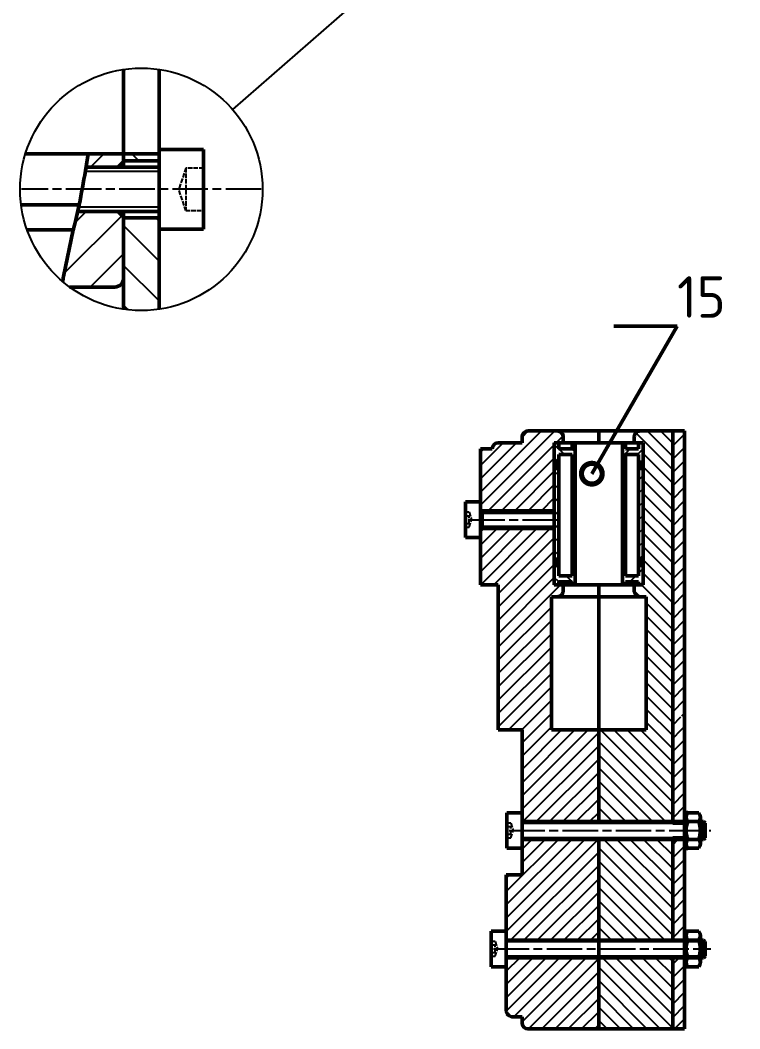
# Model space of a CAD drawing. Header units: millimetres. Extents: x -1615 to 4166, y 5 to 3174.
# Drawn here: x 3112.3 to 3233.9, y 1772.6 to 1943 of the extents above; entities that cross this region are included whole.
import ezdxf
from ezdxf import colors
from ezdxf.entities.mleader import LeaderData, LeaderLine
from ezdxf.math import Vec2, Vec3

# ---------------------------------------------------------------- set-up
doc = ezdxf.new("R2010")
doc.units = ezdxf.units.MM
doc.header["$LTSCALE"] = 0.25
doc.linetypes.add('ACAD_ISO02W100', pattern=[15, 12, -3])
doc.linetypes.add('ACAD_ISO08W100', pattern=[36, 24, -3, 6, -3])
doc.layers.get('0').update_dxf_attribs({"lineweight": 50})
for name, color, linetype, lineweight in [('duong tam', 2, 'ACAD_ISO08W100', 25), ('Hatch', 5, 'Continuous', 25), ('Net dam', 7, 'Continuous', 50), ('net manh', 3, 'Continuous', 25), ('netdut', 6, 'ACAD_ISO02W100', 25)]:
    doc.layers.add(name, color=color, linetype=linetype, lineweight=lineweight)
doc.styles.add('tieng viet', font='')
doc.styles.get('tieng viet').set_extended_font_data('TCVN 7284')
pattern_1 = [(45, (-6492.4133, -3920.0467), (-3.367596, 3.367596), [])]
pattern_2 = [(135, (-6492.4133, -3920.0467), (-3.367596, -3.367596), [])]

# ---------------------------------------------------------------- blocks, each defined once
blk = doc.blocks.new('_DotSmall')
at = {"color": 0, "linetype": 'ByBlock', "const_width": 0.5}
blk.add_lwpolyline([(-0.0625, 0, 1), (0.0625, 0, 1)], format="xyb", close=True, dxfattribs=at)

msp = doc.modelspace()

# ---------------------------------------------------------------- hatches: boundary and pattern name
at = {"layer": 'Hatch'}
h = msp.add_hatch(dxfattribs=at)
h.set_pattern_fill('ANSI31', color=256, scale=1.5)
h.set_pattern_definition(pattern_1)
edge = h.paths.add_edge_path()
edge.add_line((3129.797, 1920.388), (3123.808, 1920.388))
edge.add_spline(control_points=[(3123.808, 1920.388), (3123.688, 1919.638), (3123.568, 1918.888), (3123.444, 1918.138)], knot_values=[0.7393798, 0.7393798, 0.7393798, 0.7393798, 1, 1, 1, 1], degree=3, periodic=0)
edge.add_line((3123.444, 1918.138), (3128.897, 1918.138))
edge.add_line((3128.897, 1918.138), (3129.797, 1919.038))
edge.add_line((3129.797, 1919.038), (3129.797, 1920.388))
h = msp.add_hatch(dxfattribs=at)
h.set_pattern_fill('ANSI31', color=256, scale=1.5, angle=90)
h.set_pattern_definition(pattern_2)
h.paths.add_polyline_path([(3135.797, 1920.388), (3129.797, 1920.388), (3129.797, 1919.188), (3135.797, 1919.188)])
h = msp.add_hatch(dxfattribs=at)
h.set_pattern_fill('ANSI31', color=256, scale=1.5)
h.set_pattern_definition(pattern_1)
edge = h.paths.add_edge_path()
edge.add_line((3129.797, 1909.588), (3129.797, 1909.738))
edge.add_line((3129.797, 1909.738), (3128.897, 1910.638))
edge.add_line((3128.897, 1910.638), (3122.042, 1910.638))
edge.add_spline(control_points=[(3122.302, 1911.773), (3122.145, 1911.085), (3121.829, 1909.708), (3121.488, 1908.309), (3121.334, 1907.667), (3121.301, 1907.531)], knot_values=[0, 0, 0, 0, 0.4403551, 0.880828, 1, 1, 1, 1], degree=3, periodic=0)
edge.add_line((3121.301, 1907.531), (3119.633, 1899.646))
edge.add_spline(control_points=[(3119.633, 1899.646), (3119.568, 1899.22), (3119.44, 1898.37), (3119.389, 1897.93), (3119.384, 1897.897), (3119.383, 1897.888)], knot_values=[0, 0, 0, 0, 0.4259612, 0.8519558, 1, 1, 1, 1], degree=3, periodic=0)
edge.add_line((3119.384, 1897.888), (3128.297, 1897.888))
edge.add_arc((3128.297, 1899.388), 1.5, 270, 360)
edge.add_line((3129.797, 1899.388), (3129.797, 1909.588))
h = msp.add_hatch(dxfattribs=at)
h.set_pattern_fill('ANSI31', color=256, scale=1.5, angle=90)
h.set_pattern_definition(pattern_2)
edge = h.paths.add_edge_path()
edge.add_arc((3132.797, 1914.388), 20.477, 261.57557, 278.42443)
edge.add_line((3135.797, 1894.132), (3135.797, 1909.588))
edge.add_line((3135.797, 1909.588), (3129.797, 1909.588))
edge.add_line((3129.797, 1909.588), (3129.797, 1894.132))
h = msp.add_hatch(dxfattribs=at)
h.set_pattern_fill('ANSI31', color=256, scale=0.5)
edge = h.paths.add_edge_path()
edge.add_spline(control_points=[(3204.063, 1872.574), (3204.059, 1872.636), (3204.049, 1872.811), (3203.943, 1873.085), (3203.726, 1873.348), (3203.432, 1873.524), (3203.197, 1873.572), (3203.074, 1873.574), (3203.063, 1873.574)], knot_values=[0, 0, 0, 0, 0.1201728, 0.3348378, 0.5495027, 0.7641719, 0.9788468, 1, 1, 1, 1], degree=3, periodic=0)
edge.add_line((3203.063, 1873.574), (3198.111, 1873.574))
edge.add_arc((3198.111, 1872.574), 1, 90, 180)
edge.add_line((3197.111, 1872.574), (3197.111, 1871.574))
edge.add_line((3197.111, 1871.574), (3193.088, 1871.574))
edge.add_arc((3193.088, 1870.574), 1, 90, 180)
edge.add_line((3192.088, 1870.574), (3190.088, 1870.574))
edge.add_line((3190.088, 1870.574), (3190.088, 1860.098))
edge.add_line((3190.088, 1860.098), (3190.363, 1860.074))
edge.add_line((3190.363, 1860.074), (3202.563, 1860.074))
edge.add_line((3202.563, 1860.074), (3202.563, 1871.574))
edge.add_line((3202.563, 1871.574), (3204.063, 1871.574))
edge.add_line((3204.063, 1871.574), (3204.063, 1872.574))
h = msp.add_hatch(dxfattribs=at)
h.set_pattern_fill('ANSI31', color=256, scale=0.5, angle=90)
edge = h.paths.add_edge_path()
edge.add_spline(control_points=[(3217.062, 1873.574), (3216.957, 1873.564), (3216.78, 1873.548), (3216.517, 1873.426), (3216.286, 1873.235), (3216.112, 1872.941), (3216.064, 1872.706), (3216.062, 1872.584), (3216.062, 1872.574)], knot_values=[0, 0, 0, 0, 0.202016, 0.3363735, 0.5510229, 0.7656725, 0.9803176, 1, 1, 1, 1], degree=3, periodic=0)
edge.add_line((3216.062, 1872.574), (3216.062, 1871.574))
edge.add_line((3216.062, 1871.574), (3217.562, 1871.574))
edge.add_line((3217.562, 1871.574), (3217.562, 1847.574))
edge.add_line((3217.562, 1847.574), (3216.062, 1847.574))
edge.add_line((3216.062, 1847.574), (3216.062, 1846.574))
edge.add_spline(control_points=[(3216.062, 1846.574), (3216.071, 1846.471), (3216.087, 1846.297), (3216.206, 1846.035), (3216.395, 1845.803), (3216.687, 1845.626), (3216.924, 1845.576), (3217.049, 1845.574), (3217.062, 1845.574)], knot_values=[0, 0, 0, 0, 0.196613, 0.3309339, 0.5455692, 0.7602042, 0.9748433, 1, 1, 1, 1], degree=3, periodic=0)
edge.add_line((3217.062, 1845.574), (3218.062, 1845.574))
edge.add_line((3218.062, 1845.574), (3218.062, 1823.074))
edge.add_line((3218.062, 1823.074), (3210.063, 1823.074))
edge.add_line((3210.063, 1823.074), (3210.063, 1807.574))
edge.add_line((3210.063, 1807.574), (3222.563, 1807.574))
edge.add_line((3222.563, 1807.574), (3222.563, 1823.074))
edge.add_line((3222.563, 1823.074), (3222.563, 1873.574))
edge.add_line((3222.563, 1873.574), (3217.062, 1873.574))
h = msp.add_hatch(dxfattribs=at)
h.set_pattern_fill('ANSI31', color=256, scale=0.5)
edge = h.paths.add_edge_path()
edge.add_spline(control_points=[(3222.563, 1826.477), (3222.688, 1826.348), (3222.813, 1826.219), (3222.938, 1826.09)], knot_values=[0, 0, 0, 0, 1, 1, 1, 1], degree=3, periodic=0)
edge.add_line((3222.938, 1826.09), (3223.081, 1826.09))
edge.add_spline(control_points=[(3223.081, 1826.09), (3223.113, 1826.029), (3223.145, 1825.969), (3223.177, 1825.908)], knot_values=[0.0002446, 0.0002446, 0.0002446, 0.0002446, 0.0004504, 0.0004504, 0.0004504, 0.0004504], degree=3, periodic=0)
edge.add_spline(control_points=[(3223.177, 1825.908), (3223.196, 1825.872), (3223.215, 1825.836), (3223.234, 1825.8)], knot_values=[0.0001223, 0.0001223, 0.0001223, 0.0001223, 0.0002446, 0.0002446, 0.0002446, 0.0002446], degree=3, periodic=0)
edge.add_spline(control_points=[(3223.234, 1825.8), (3223.253, 1825.764), (3223.271, 1825.727), (3223.29, 1825.691)], knot_values=[0, 0, 0, 0, 0.0001223, 0.0001223, 0.0001223, 0.0001223], degree=3, periodic=0)
edge.add_line((3223.29, 1825.691), (3223.29, 1825.691))
edge.add_spline(control_points=[(3223.29, 1825.691), (3223.271, 1825.727), (3223.253, 1825.764), (3223.234, 1825.8)], knot_values=[0, 0, 0, 0, 0.0001223, 0.0001223, 0.0001223, 0.0001223], degree=3, periodic=0)
edge.add_spline(control_points=[(3223.234, 1825.8), (3223.215, 1825.836), (3223.196, 1825.872), (3223.177, 1825.908)], knot_values=[0.0001223, 0.0001223, 0.0001223, 0.0001223, 0.0002446, 0.0002446, 0.0002446, 0.0002446], degree=3, periodic=0)
edge.add_spline(control_points=[(3223.177, 1825.908), (3223.145, 1825.969), (3223.113, 1826.029), (3223.081, 1826.09)], knot_values=[0.0002446, 0.0002446, 0.0002446, 0.0002446, 0.0004504, 0.0004504, 0.0004504, 0.0004504], degree=3, periodic=0)
edge.add_spline(control_points=[(3223.081, 1826.09), (3223.075, 1826.065), (3223.069, 1826.034), (3223.058, 1825.96), (3223.052, 1825.918), (3223.036, 1825.773), (3223.024, 1825.648), (3222.998, 1825.359), (3222.985, 1825.194), (3222.96, 1824.851), (3222.948, 1824.673), (3222.938, 1824.503)], knot_values=[0, 0, 0, 0, 0.125, 0.125, 0.25, 0.25, 0.5, 0.5, 0.75, 0.75, 1, 1, 1, 1], degree=3, periodic=0)
edge.add_line((3222.938, 1824.503), (3222.938, 1826.09))
edge.add_spline(control_points=[(3222.938, 1826.09), (3222.813, 1826.219), (3222.688, 1826.348), (3222.563, 1826.477)], knot_values=[0, 0, 0, 0, 1, 1, 1, 1], degree=3, periodic=0)
edge.add_line((3222.563, 1826.477), (3222.563, 1807.574))
edge.add_line((3222.563, 1807.574), (3222.838, 1807.574))
edge.add_line((3222.838, 1807.574), (3224.563, 1807.574))
edge.add_line((3224.563, 1807.574), (3224.563, 1823.074))
edge.add_line((3224.563, 1823.074), (3224.723, 1823.074))
edge.add_spline(control_points=[(3224.723, 1823.074), (3224.7, 1823.118), (3224.677, 1823.162), (3224.654, 1823.206)], knot_values=[0.0001223, 0.0001223, 0.0001223, 0.0001223, 0.0002718, 0.0002718, 0.0002718, 0.0002718], degree=3, periodic=0)
edge.add_spline(control_points=[(3224.654, 1823.206), (3224.635, 1823.242), (3224.616, 1823.279), (3224.598, 1823.315)], knot_values=[0, 0, 0, 0, 0.0001223, 0.0001223, 0.0001223, 0.0001223], degree=3, periodic=0)
edge.add_line((3224.598, 1823.315), (3224.423, 1823.315))
edge.add_spline(control_points=[(3224.423, 1823.315), (3224.434, 1823.36), (3224.443, 1823.42), (3224.464, 1823.575), (3224.476, 1823.67), (3224.5, 1823.885), (3224.512, 1824.005), (3224.536, 1824.253), (3224.547, 1824.38), (3224.566, 1824.626), (3224.577, 1824.753), (3224.6, 1825.001), (3224.612, 1825.121), (3224.636, 1825.336), (3224.648, 1825.431), (3224.67, 1825.586), (3224.679, 1825.646), (3224.69, 1825.691)], knot_values=[0, 0, 0, 0, 0.125, 0.125, 0.25, 0.25, 0.375, 0.375, 0.5, 0.5, 0.625, 0.625, 0.75, 0.75, 0.875, 0.875, 1, 1, 1, 1], degree=3, periodic=0)
edge.add_spline(control_points=[(3224.69, 1825.691), (3224.671, 1825.727), (3224.653, 1825.764), (3224.634, 1825.8)], knot_values=[0, 0, 0, 0, 0.0001223, 0.0001223, 0.0001223, 0.0001223], degree=3, periodic=0)
edge.add_spline(control_points=[(3224.634, 1825.8), (3224.615, 1825.836), (3224.596, 1825.872), (3224.577, 1825.908)], knot_values=[0.0001223, 0.0001223, 0.0001223, 0.0001223, 0.0002446, 0.0002446, 0.0002446, 0.0002446], degree=3, periodic=0)
edge.add_spline(control_points=[(3224.481, 1826.09), (3224.513, 1826.029), (3224.545, 1825.969), (3224.577, 1825.908)], knot_values=[0.0002446, 0.0002446, 0.0002446, 0.0002446, 0.0004504, 0.0004504, 0.0004504, 0.0004504], degree=3, periodic=0)
edge.add_spline(control_points=[(3224.577, 1825.908), (3224.596, 1825.872), (3224.615, 1825.836), (3224.634, 1825.8)], knot_values=[0.0001223, 0.0001223, 0.0001223, 0.0001223, 0.0002446, 0.0002446, 0.0002446, 0.0002446], degree=3, periodic=0)
edge.add_spline(control_points=[(3224.634, 1825.8), (3224.653, 1825.764), (3224.671, 1825.727), (3224.69, 1825.691)], knot_values=[0, 0, 0, 0, 0.0001223, 0.0001223, 0.0001223, 0.0001223], degree=3, periodic=0)
edge.add_line((3224.69, 1825.691), (3224.865, 1825.691))
edge.add_spline(control_points=[(3224.865, 1825.691), (3224.9, 1825.753), (3224.936, 1825.815), (3224.971, 1825.878)], knot_values=[0.0002446, 0.0002446, 0.0002446, 0.0002446, 0.0004596, 0.0004596, 0.0004596, 0.0004596], degree=3, periodic=0)
edge.add_spline(control_points=[(3224.971, 1825.878), (3224.992, 1825.913), (3225.012, 1825.948), (3225.032, 1825.984)], knot_values=[0.0001223, 0.0001223, 0.0001223, 0.0001223, 0.0002446, 0.0002446, 0.0002446, 0.0002446], degree=3, periodic=0)
edge.add_spline(control_points=[(3225.032, 1825.984), (3225.053, 1826.019), (3225.073, 1826.054), (3225.093, 1826.09)], knot_values=[0, 0, 0, 0, 0.0001223, 0.0001223, 0.0001223, 0.0001223], degree=3, periodic=0)
edge.add_line((3225.093, 1826.09), (3224.563, 1826.09))
edge.add_line((3224.563, 1826.09), (3224.563, 1873.574))
edge.add_line((3224.563, 1873.574), (3222.563, 1873.574))
edge.add_line((3222.563, 1873.574), (3222.563, 1826.477))
edge = h.paths.add_edge_path(flags=16)
edge.add_spline(control_points=[(3224.165, 1825.691), (3224.154, 1825.646), (3224.145, 1825.586), (3224.123, 1825.431), (3224.111, 1825.336), (3224.087, 1825.121), (3224.075, 1825.001), (3224.052, 1824.753), (3224.041, 1824.626), (3224.022, 1824.38), (3224.011, 1824.253), (3223.987, 1824.005), (3223.975, 1823.885), (3223.951, 1823.67), (3223.939, 1823.575), (3223.918, 1823.42), (3223.909, 1823.36), (3223.898, 1823.315)], knot_values=[0, 0, 0, 0, 0.125, 0.125, 0.25, 0.25, 0.375, 0.375, 0.5, 0.5, 0.625, 0.625, 0.75, 0.75, 0.875, 0.875, 1, 1, 1, 1], degree=3, periodic=0)
edge.add_spline(control_points=[(3223.898, 1823.315), (3223.907, 1823.297), (3223.916, 1823.279), (3223.926, 1823.261)], knot_values=[0, 0, 0, 0, 0.0000611, 0.0000611, 0.0000611, 0.0000611], degree=3, periodic=0)
edge.add_spline(control_points=[(3223.926, 1823.261), (3223.935, 1823.242), (3223.944, 1823.224), (3223.954, 1823.206)], knot_values=[0.0000611, 0.0000611, 0.0000611, 0.0000611, 0.0001223, 0.0001223, 0.0001223, 0.0001223], degree=3, periodic=0)
edge.add_spline(control_points=[(3223.954, 1823.206), (3223.965, 1823.184), (3223.977, 1823.162), (3223.988, 1823.14)], knot_values=[0.0001223, 0.0001223, 0.0001223, 0.0001223, 0.000197, 0.000197, 0.000197, 0.000197], degree=3, periodic=0)
edge.add_spline(control_points=[(3224.023, 1823.074), (3224.011, 1823.096), (3224, 1823.118), (3223.988, 1823.14)], knot_values=[0.000197, 0.000197, 0.000197, 0.000197, 0.0002718, 0.0002718, 0.0002718, 0.0002718], degree=3, periodic=0)
edge.add_spline(control_points=[(3223.988, 1823.14), (3223.977, 1823.162), (3223.965, 1823.184), (3223.954, 1823.206)], knot_values=[0.0001223, 0.0001223, 0.0001223, 0.0001223, 0.000197, 0.000197, 0.000197, 0.000197], degree=3, periodic=0)
edge.add_spline(control_points=[(3223.926, 1823.261), (3223.916, 1823.279), (3223.907, 1823.297), (3223.898, 1823.315)], knot_values=[0, 0, 0, 0, 0.0000611, 0.0000611, 0.0000611, 0.0000611], degree=3, periodic=0)
edge.add_line((3223.898, 1823.315), (3223.723, 1823.315))
edge.add_spline(control_points=[(3223.723, 1823.315), (3223.734, 1823.36), (3223.743, 1823.42), (3223.764, 1823.575), (3223.776, 1823.67), (3223.8, 1823.885), (3223.812, 1824.005), (3223.836, 1824.253), (3223.847, 1824.38), (3223.866, 1824.626), (3223.877, 1824.753), (3223.9, 1825.001), (3223.912, 1825.121), (3223.936, 1825.336), (3223.948, 1825.431), (3223.97, 1825.586), (3223.979, 1825.646), (3223.99, 1825.691)], knot_values=[0, 0, 0, 0, 0.125, 0.125, 0.25, 0.25, 0.375, 0.375, 0.5, 0.5, 0.625, 0.625, 0.75, 0.75, 0.875, 0.875, 1, 1, 1, 1], degree=3, periodic=0)
edge.add_spline(control_points=[(3223.99, 1825.691), (3223.981, 1825.709), (3223.971, 1825.727), (3223.962, 1825.745)], knot_values=[0, 0, 0, 0, 0.0000611, 0.0000611, 0.0000611, 0.0000611], degree=3, periodic=0)
edge.add_spline(control_points=[(3223.962, 1825.745), (3223.953, 1825.764), (3223.943, 1825.782), (3223.934, 1825.8)], knot_values=[0.0000611, 0.0000611, 0.0000611, 0.0000611, 0.0001223, 0.0001223, 0.0001223, 0.0001223], degree=3, periodic=0)
edge.add_spline(control_points=[(3223.934, 1825.8), (3223.925, 1825.818), (3223.915, 1825.836), (3223.906, 1825.854)], knot_values=[0.0001223, 0.0001223, 0.0001223, 0.0001223, 0.0001834, 0.0001834, 0.0001834, 0.0001834], degree=3, periodic=0)
edge.add_spline(control_points=[(3223.906, 1825.854), (3223.896, 1825.872), (3223.887, 1825.89), (3223.877, 1825.908)], knot_values=[0.0001834, 0.0001834, 0.0001834, 0.0001834, 0.0002446, 0.0002446, 0.0002446, 0.0002446], degree=3, periodic=0)
edge.add_spline(control_points=[(3223.877, 1825.908), (3223.861, 1825.938), (3223.845, 1825.969), (3223.829, 1825.999)], knot_values=[0.0002446, 0.0002446, 0.0002446, 0.0002446, 0.0003475, 0.0003475, 0.0003475, 0.0003475], degree=3, periodic=0)
edge.add_spline(control_points=[(3223.781, 1826.09), (3223.797, 1826.06), (3223.813, 1826.029), (3223.829, 1825.999)], knot_values=[0.0003475, 0.0003475, 0.0003475, 0.0003475, 0.0004504, 0.0004504, 0.0004504, 0.0004504], degree=3, periodic=0)
edge.add_spline(control_points=[(3223.829, 1825.999), (3223.845, 1825.969), (3223.861, 1825.938), (3223.877, 1825.908)], knot_values=[0.0002446, 0.0002446, 0.0002446, 0.0002446, 0.0003475, 0.0003475, 0.0003475, 0.0003475], degree=3, periodic=0)
edge.add_spline(control_points=[(3223.877, 1825.908), (3223.887, 1825.89), (3223.896, 1825.872), (3223.906, 1825.854)], knot_values=[0.0001834, 0.0001834, 0.0001834, 0.0001834, 0.0002446, 0.0002446, 0.0002446, 0.0002446], degree=3, periodic=0)
edge.add_spline(control_points=[(3223.906, 1825.854), (3223.915, 1825.836), (3223.925, 1825.818), (3223.934, 1825.8)], knot_values=[0.0001223, 0.0001223, 0.0001223, 0.0001223, 0.0001834, 0.0001834, 0.0001834, 0.0001834], degree=3, periodic=0)
edge.add_spline(control_points=[(3223.934, 1825.8), (3223.943, 1825.782), (3223.953, 1825.764), (3223.962, 1825.745)], knot_values=[0.0000611, 0.0000611, 0.0000611, 0.0000611, 0.0001223, 0.0001223, 0.0001223, 0.0001223], degree=3, periodic=0)
edge.add_spline(control_points=[(3223.962, 1825.745), (3223.971, 1825.727), (3223.981, 1825.709), (3223.99, 1825.691)], knot_values=[0, 0, 0, 0, 0.0000611, 0.0000611, 0.0000611, 0.0000611], degree=3, periodic=0)
edge.add_line((3223.99, 1825.691), (3224.165, 1825.691))
h = msp.add_hatch(dxfattribs=at)
h.set_pattern_fill('ANSI31', color=256, scale=0.5, angle=90)
h.paths.add_polyline_path([(3206.063, 1871.574), (3205.563, 1871.574), (3205.563, 1870.574), (3203.313, 1870.574), (3203.313, 1871.574), (3202.813, 1871.574), (3202.563, 1871.324), (3202.563, 1868.324), (3203.063, 1868.324), (3203.063, 1867.224), (3202.563, 1867.224), (3202.563, 1859.823), (3202.563, 1851.924), (3203.063, 1851.924), (3203.063, 1850.824), (3202.563, 1850.824), (3202.563, 1847.824), (3202.813, 1847.574), (3203.313, 1847.574), (3203.313, 1848.074), (3205.563, 1848.074), (3205.563, 1847.574), (3206.063, 1847.574)])
h.paths.add_polyline_path([(3203.313, 1869.574), (3205.563, 1869.574), (3205.563, 1849.074), (3203.313, 1849.074)], flags=16)
h = msp.add_hatch(dxfattribs=at)
h.set_pattern_fill('ANSI31', color=256, scale=0.5)
h.paths.add_polyline_path([(3217.562, 1871.324), (3217.312, 1871.574), (3216.812, 1871.574), (3216.812, 1870.574), (3214.562, 1870.574), (3214.562, 1871.574), (3214.062, 1871.574), (3214.062, 1847.574), (3214.562, 1847.574), (3214.562, 1848.074), (3216.812, 1848.074), (3216.812, 1847.574), (3217.312, 1847.574), (3217.562, 1847.824), (3217.562, 1850.824), (3217.062, 1850.824), (3217.062, 1851.924), (3217.562, 1851.924), (3217.562, 1867.224), (3217.062, 1867.224), (3217.062, 1868.324), (3217.562, 1868.324)])
h.paths.add_polyline_path([(3216.812, 1869.574), (3216.812, 1849.074), (3214.562, 1849.074), (3214.562, 1869.574)], flags=16)
h = msp.add_hatch(dxfattribs=at)
h.set_pattern_fill('ANSI31', color=256, scale=0.5)
edge = h.paths.add_edge_path()
edge.add_spline(control_points=[(3203.063, 1845.574), (3203.116, 1845.576), (3203.281, 1845.584), (3203.549, 1845.679), (3203.818, 1845.889), (3203.978, 1846.142), (3204.052, 1846.378), (3204.059, 1846.511), (3204.063, 1846.574)], knot_values=[0, 0, 0, 0, 0.1020369, 0.3165715, 0.531106, 0.7456367, 0.879907, 1, 1, 1, 1], degree=3, periodic=0)
edge.add_line((3204.063, 1846.574), (3204.063, 1847.574))
edge.add_line((3204.063, 1847.574), (3202.563, 1847.574))
edge.add_line((3202.563, 1847.574), (3202.563, 1857.074))
edge.add_line((3202.563, 1857.074), (3190.363, 1857.074))
edge.add_line((3190.363, 1857.074), (3190.088, 1857.05))
edge.add_line((3190.088, 1857.05), (3190.088, 1847.574))
edge.add_line((3190.088, 1847.574), (3193.09, 1847.574))
edge.add_line((3193.09, 1847.574), (3193.09, 1823.074))
edge.add_line((3193.09, 1823.074), (3197.111, 1823.074))
edge.add_line((3197.111, 1823.074), (3197.111, 1807.574))
edge.add_line((3197.111, 1807.574), (3210.063, 1807.574))
edge.add_line((3210.063, 1807.574), (3210.063, 1823.074))
edge.add_line((3210.063, 1823.074), (3202.063, 1823.074))
edge.add_line((3202.063, 1823.074), (3202.063, 1845.574))
edge.add_line((3202.063, 1845.574), (3203.063, 1845.574))
h = msp.add_hatch(dxfattribs=at)
h.set_pattern_fill('ANSI31', color=256, scale=0.5)
h.paths.add_polyline_path([(3210.063, 1804.574), (3197.111, 1804.574), (3197.111, 1798.574), (3194.45, 1798.574), (3194.45, 1787.524), (3210.063, 1787.524)])
h = msp.add_hatch(dxfattribs=at)
h.set_pattern_fill('ANSI31', color=256, scale=0.5, angle=90)
h.paths.add_polyline_path([(3222.563, 1804.574), (3210.063, 1804.574), (3210.063, 1787.524), (3222.563, 1787.524)])
h = msp.add_hatch(dxfattribs=at)
h.set_pattern_fill('ANSI31', color=256, scale=0.5)
h.paths.add_polyline_path([(3224.563, 1804.574), (3222.838, 1804.574), (3222.563, 1804.574), (3222.563, 1787.599), (3222.838, 1787.324), (3224.563, 1787.324)])
h = msp.add_hatch(dxfattribs=at)
h.set_pattern_fill('ANSI31', color=256, scale=0.5)
edge = h.paths.add_edge_path()
edge.add_line((3210.063, 1784.624), (3194.45, 1784.624))
edge.add_line((3194.45, 1784.624), (3194.45, 1775.574))
edge.add_spline(control_points=[(3194.45, 1775.574), (3194.458, 1775.489), (3194.475, 1775.316), (3194.608, 1775.071), (3194.842, 1774.831), (3195.228, 1774.628), (3195.563, 1774.574), (3195.75, 1774.574), (3195.753, 1774.574)], knot_values=[0, 0, 0, 0, 0.1393803, 0.2862435, 0.4493524, 0.6909352, 0.9935417, 1, 1, 1, 1], degree=3, periodic=0)
edge.add_line((3195.753, 1774.574), (3197.111, 1774.574))
edge.add_line((3197.111, 1774.574), (3197.111, 1773.574))
edge.add_arc((3198.111, 1773.574), 1, 180, 270)
edge.add_line((3198.111, 1772.574), (3210.063, 1772.574))
edge.add_line((3210.063, 1772.574), (3210.063, 1784.624))
h = msp.add_hatch(dxfattribs=at)
h.set_pattern_fill('ANSI31', color=256, scale=0.5, angle=90)
h.paths.add_polyline_path([(3222.563, 1784.624), (3210.063, 1784.624), (3210.063, 1772.574), (3222.563, 1772.574)])
h = msp.add_hatch(dxfattribs=at)
h.set_pattern_fill('ANSI31', color=256, scale=0.5)
h.paths.add_polyline_path([(3224.563, 1784.824), (3222.838, 1784.824), (3222.563, 1784.549), (3222.563, 1772.574), (3224.563, 1772.574)])

# ---------------------------------------------------------------- linework, layer by layer
at = {"layer": 'duong tam'}
for p, q in [((3153.047, 1914.388), (3112.547, 1914.388)), ((3188.198, 1858.574), (3203.198, 1858.574)), ((3194.946, 1806.074), (3228.985, 1806.074)), ((3192.285, 1786.074), (3228.985, 1786.074))]:
    msp.add_line(p, q, dxfattribs=at)
at = {"layer": 'Net dam'}
for p, q in [((3129.797, 1934.644), (3129.797, 1920.388)), ((3135.797, 1914.388), (3135.797, 1934.644)), ((3129.797, 1920.388), (3113.219, 1920.388)), ((3129.797, 1920.388), (3129.797, 1919.038)), ((3129.797, 1920.388), (3129.797, 1919.188)), ((3129.797, 1920.388), (3135.797, 1920.388)), ((3135.797, 1921.138), (3143.297, 1921.138)), ((3143.297, 1921.138), (3143.297, 1907.638)), ((3129.797, 1919.038), (3128.897, 1918.138)), ((3129.797, 1919.188), (3135.797, 1919.188)), ((3129.797, 1919.038), (3129.797, 1918.138)), ((3135.797, 1909.588), (3135.797, 1919.188)), ((3128.897, 1918.138), (3123.418, 1918.138)), ((3128.897, 1918.138), (3135.797, 1918.138)), ((3135.797, 1906.888), (3135.797, 1914.388)), ((3112.488, 1911.773), (3122.302, 1911.773)), ((3122.044, 1910.638), (3128.897, 1910.638)), ((3128.897, 1910.638), (3129.797, 1909.738)), ((3128.897, 1910.638), (3135.797, 1910.638)), ((3129.797, 1910.638), (3129.797, 1909.738)), ((3129.797, 1909.738), (3129.797, 1899.388)), ((3129.797, 1909.588), (3135.797, 1909.588)), ((3129.797, 1909.588), (3129.797, 1894.132)), ((3135.797, 1909.588), (3135.797, 1894.132)), ((3121.301, 1907.531), (3113.502, 1907.531)), ((3121.301, 1907.531), (3119.633, 1899.646)), ((3143.297, 1907.638), (3135.797, 1907.638)), ((3128.297, 1897.888), (3120.67, 1897.888)), ((3203.063, 1873.574), (3198.111, 1873.574)), ((3203.063, 1873.574), (3210.063, 1873.574)), ((3210.063, 1872.574), (3210.063, 1873.574)), ((3210.063, 1873.574), (3217.062, 1873.574)), ((3222.563, 1873.574), (3217.062, 1873.574)), ((3222.563, 1873.574), (3222.563, 1807.574)), ((3222.563, 1873.574), (3224.563, 1873.574)), ((3222.563, 1873.574), (3222.563, 1826.477)), ((3224.563, 1873.574), (3224.563, 1807.574)), ((3197.111, 1871.574), (3193.088, 1871.574)), ((3197.111, 1872.574), (3197.111, 1871.574)), ((3202.813, 1871.574), (3202.563, 1871.324)), ((3202.563, 1871.574), (3202.563, 1859.823)), ((3204.063, 1871.574), (3202.563, 1871.574)), ((3202.563, 1871.324), (3202.563, 1868.324)), ((3203.313, 1871.574), (3202.813, 1871.574)), ((3203.313, 1870.574), (3203.313, 1871.574)), ((3204.063, 1872.574), (3204.063, 1871.574)), ((3204.063, 1871.574), (3205.563, 1871.574)), ((3205.563, 1871.574), (3205.563, 1870.574)), ((3206.063, 1871.574), (3205.563, 1871.574)), ((3206.063, 1847.574), (3206.063, 1871.574)), ((3206.063, 1871.574), (3214.062, 1871.574)), ((3210.063, 1872.574), (3210.063, 1871.574)), ((3214.062, 1871.574), (3214.062, 1847.574)), ((3214.562, 1871.574), (3214.062, 1871.574)), ((3214.562, 1870.574), (3214.562, 1871.574)), ((3214.562, 1871.574), (3216.062, 1871.574)), ((3216.062, 1871.574), (3216.062, 1872.574)), ((3217.562, 1871.574), (3216.062, 1871.574)), ((3216.812, 1871.574), (3216.812, 1870.574)), ((3217.312, 1871.574), (3216.812, 1871.574)), ((3217.562, 1871.324), (3217.312, 1871.574)), ((3217.562, 1847.574), (3217.562, 1871.574)), ((3217.562, 1868.324), (3217.562, 1871.324)), ((3190.088, 1870.574), (3190.088, 1860.098)), ((3190.088, 1870.574), (3192.088, 1870.574)), ((3205.563, 1870.574), (3203.313, 1870.574)), ((3203.313, 1869.574), (3203.313, 1849.074)), ((3205.563, 1869.574), (3203.313, 1869.574)), ((3205.563, 1849.074), (3205.563, 1869.574)), ((3216.812, 1870.574), (3214.562, 1870.574)), ((3214.562, 1869.574), (3214.562, 1849.074)), ((3216.812, 1869.574), (3214.562, 1869.574)), ((3216.812, 1849.074), (3216.812, 1869.574)), ((3202.563, 1868.324), (3203.063, 1868.324)), ((3203.063, 1868.324), (3203.063, 1867.224)), ((3217.062, 1867.224), (3217.062, 1868.324)), ((3217.062, 1868.324), (3217.562, 1868.324)), ((3202.563, 1867.224), (3202.563, 1851.924)), ((3203.063, 1867.224), (3202.563, 1867.224)), ((3217.562, 1867.224), (3217.062, 1867.224)), ((3217.562, 1851.924), (3217.562, 1867.224)), ((3187.538, 1855.574), (3187.538, 1861.574)), ((3190.088, 1861.574), (3187.538, 1861.574)), ((3190.088, 1861.574), (3190.088, 1855.574)), ((3190.088, 1860.074), (3202.563, 1860.074)), ((3190.363, 1859.823), (3190.363, 1860.074)), ((3190.363, 1859.824), (3190.363, 1857.324)), ((3202.563, 1859.823), (3190.363, 1859.823)), ((3190.363, 1859.823), (3190.363, 1857.325)), ((3202.313, 1860.074), (3202.563, 1859.824)), ((3202.563, 1857.324), (3202.563, 1859.824)), ((3202.563, 1859.823), (3202.563, 1857.325)), ((3190.363, 1857.325), (3202.563, 1857.325)), ((3190.363, 1857.324), (3190.363, 1857.074)), ((3202.313, 1857.074), (3202.563, 1857.324)), ((3202.563, 1857.325), (3202.563, 1847.574)), ((3190.088, 1855.574), (3187.538, 1855.574)), ((3202.563, 1857.074), (3190.088, 1857.074)), ((3190.088, 1857.05), (3190.088, 1847.574)), ((3202.563, 1851.924), (3203.063, 1851.924)), ((3202.563, 1850.824), (3202.563, 1847.824)), ((3203.063, 1850.824), (3202.563, 1850.824)), ((3203.063, 1851.924), (3203.063, 1850.824)), ((3217.062, 1850.824), (3217.062, 1851.924)), ((3217.062, 1851.924), (3217.562, 1851.924)), ((3217.562, 1850.824), (3217.062, 1850.824)), ((3217.562, 1847.824), (3217.562, 1850.824)), ((3203.313, 1849.074), (3205.563, 1849.074)), ((3214.562, 1849.074), (3216.812, 1849.074)), ((3193.09, 1847.574), (3190.088, 1847.574)), ((3193.09, 1847.574), (3193.09, 1823.074)), ((3202.563, 1847.824), (3202.813, 1847.574)), ((3202.563, 1847.574), (3204.063, 1847.574)), ((3202.813, 1847.574), (3203.313, 1847.574)), ((3203.313, 1847.574), (3203.313, 1848.074)), ((3203.313, 1848.074), (3205.563, 1848.074)), ((3204.063, 1847.574), (3204.063, 1846.574)), ((3205.563, 1847.574), (3204.063, 1847.574)), ((3205.563, 1848.074), (3205.563, 1847.574)), ((3205.563, 1847.574), (3206.063, 1847.574)), ((3206.063, 1847.574), (3214.062, 1847.574)), ((3210.063, 1847.574), (3210.063, 1846.574)), ((3214.062, 1847.574), (3214.562, 1847.574)), ((3214.562, 1847.574), (3214.562, 1848.074)), ((3214.562, 1848.074), (3216.812, 1848.074)), ((3216.062, 1847.574), (3214.562, 1847.574)), ((3216.062, 1846.574), (3216.062, 1847.574)), ((3216.062, 1847.574), (3217.562, 1847.574)), ((3216.812, 1848.074), (3216.812, 1847.574)), ((3216.812, 1847.574), (3217.312, 1847.574)), ((3217.312, 1847.574), (3217.562, 1847.824)), ((3202.063, 1845.574), (3202.063, 1823.074)), ((3202.063, 1845.574), (3203.063, 1845.574)), ((3210.063, 1845.574), (3203.063, 1845.574)), ((3210.063, 1845.574), (3210.063, 1846.574)), ((3210.063, 1845.574), (3210.063, 1823.074)), ((3217.062, 1845.574), (3210.063, 1845.574)), ((3217.062, 1845.574), (3218.062, 1845.574)), ((3218.062, 1823.074), (3218.062, 1845.574)), ((3193.09, 1823.074), (3197.111, 1823.074)), ((3197.111, 1823.074), (3197.111, 1807.574)), ((3202.063, 1823.074), (3210.063, 1823.074)), ((3210.063, 1807.524), (3210.063, 1823.074)), ((3210.063, 1823.074), (3218.062, 1823.074)), ((3222.563, 1823.074), (3222.563, 1807.599)), ((3194.561, 1803.074), (3194.561, 1809.074)), ((3197.111, 1809.074), (3194.561, 1809.074)), ((3197.111, 1809.074), (3197.111, 1803.074)), ((3224.838, 1809.374), (3224.563, 1809.374)), ((3224.563, 1809.374), (3224.563, 1802.774)), ((3224.563, 1808.824), (3224.563, 1807.574)), ((3224.838, 1809.374), (3224.838, 1804.624)), ((3224.838, 1803.824), (3224.838, 1809.074)), ((3225.101, 1809.074), (3226.974, 1809.074)), ((3227.238, 1808.324), (3227.238, 1803.824)), ((3197.111, 1807.574), (3224.838, 1807.574)), ((3224.288, 1807.324), (3222.563, 1807.324)), ((3225.095, 1807.574), (3226.98, 1807.574)), ((3227.238, 1807.574), (3227.781, 1807.574)), ((3227.781, 1807.574), (3228.031, 1807.324)), ((3227.781, 1807.574), (3227.781, 1804.574)), ((3228.031, 1804.824), (3228.031, 1807.324)), ((3197.111, 1804.574), (3197.111, 1798.574)), ((3224.838, 1804.574), (3197.111, 1804.574)), ((3210.063, 1787.524), (3210.063, 1804.624)), ((3222.563, 1804.824), (3224.288, 1804.824)), ((3222.563, 1804.574), (3222.563, 1787.524)), ((3222.563, 1804.549), (3222.563, 1787.599)), ((3224.563, 1804.574), (3224.563, 1787.324)), ((3224.563, 1804.574), (3224.563, 1803.324)), ((3224.838, 1802.774), (3224.838, 1804.574)), ((3225.095, 1804.574), (3226.98, 1804.574)), ((3227.781, 1804.574), (3227.238, 1804.574)), ((3227.781, 1804.574), (3228.031, 1804.824)), ((3197.111, 1803.074), (3194.561, 1803.074)), ((3224.563, 1802.774), (3224.838, 1802.774)), ((3226.974, 1803.074), (3225.101, 1803.074)), ((3194.45, 1787.524), (3194.45, 1798.574)), ((3194.45, 1798.574), (3197.111, 1798.574)), ((3224.838, 1789.374), (3224.563, 1789.374)), ((3224.563, 1789.374), (3224.563, 1782.774)), ((3224.838, 1789.374), (3224.838, 1784.624)), ((3191.9, 1783.074), (3191.9, 1789.074)), ((3194.45, 1789.074), (3191.9, 1789.074)), ((3193.16, 1789.074), (3194.45, 1789.074)), ((3194.45, 1789.074), (3194.45, 1783.074)), ((3194.45, 1787.574), (3224.563, 1787.574)), ((3210.063, 1787.524), (3210.063, 1784.624)), ((3224.563, 1788.824), (3224.563, 1787.574)), ((3224.838, 1783.824), (3224.838, 1789.074)), ((3225.095, 1787.574), (3226.98, 1787.574)), ((3225.101, 1789.074), (3226.974, 1789.074)), ((3227.238, 1788.324), (3227.238, 1783.824)), ((3227.238, 1787.574), (3227.781, 1787.574)), ((3227.781, 1787.574), (3228.031, 1787.324)), ((3227.781, 1787.574), (3227.781, 1784.574)), ((3228.031, 1784.824), (3228.031, 1787.324)), ((3194.45, 1775.574), (3194.45, 1784.624)), ((3224.563, 1784.574), (3194.45, 1784.574)), ((3210.063, 1772.574), (3210.063, 1784.624)), ((3222.563, 1784.624), (3222.563, 1772.574)), ((3222.563, 1784.549), (3222.563, 1772.574)), ((3224.563, 1784.824), (3224.563, 1772.574)), ((3224.563, 1784.574), (3224.563, 1783.324)), ((3224.838, 1782.774), (3224.838, 1784.574)), ((3225.095, 1784.574), (3226.98, 1784.574)), ((3227.781, 1784.574), (3227.238, 1784.574)), ((3227.781, 1784.574), (3228.031, 1784.824)), ((3194.45, 1783.074), (3191.9, 1783.074)), ((3194.45, 1783.074), (3193.16, 1783.074)), ((3224.563, 1782.774), (3224.838, 1782.774)), ((3226.974, 1783.074), (3225.101, 1783.074)), ((3195.753, 1774.574), (3197.111, 1774.574)), ((3197.111, 1774.574), (3197.111, 1773.574)), ((3198.111, 1772.574), (3210.063, 1772.574)), ((3210.063, 1772.574), (3222.563, 1772.574)), ((3224.563, 1772.574), (3222.563, 1772.574))]:
    msp.add_line(p, q, dxfattribs=at)
for centre, radius, start, end in [((3128.297, 1899.388), 1.5, 270, 0), ((3198.111, 1872.574), 1, 90, 180), ((3193.088, 1870.574), 1, 90, 180), ((3226.038, 1808.324), 1.2, 141.31781, 218.68219), ((3226.038, 1808.324), 1.2, 321.31781, 38.68219), ((3229.338, 1806.074), 4.5, 160.52878, 199.47122), ((3222.738, 1806.074), 4.5, 340.52878, 19.47122), ((3226.038, 1803.824), 1.2, 141.31781, 218.68219), ((3226.038, 1803.824), 1.2, 321.31781, 38.68219), ((3226.038, 1788.324), 1.2, 141.31781, 218.68219), ((3229.338, 1786.074), 4.5, 160.52878, 199.47122), ((3226.038, 1788.324), 1.2, 321.31781, 38.68219), ((3222.738, 1786.074), 4.5, 340.52878, 19.47122), ((3226.038, 1783.824), 1.2, 141.31781, 218.68219), ((3226.038, 1783.824), 1.2, 321.31781, 38.68219), ((3198.111, 1773.574), 1, 180, 270)]:
    msp.add_arc(centre, radius, start, end, dxfattribs=at)
for points, knots in [([(3122.302, 1911.773), (3122.66, 1913.689), (3123.194, 1916.555), (3123.655, 1919.434), (3123.808, 1920.388)], [0, 0, 0, 0, 0.6684117, 1, 1, 1, 1]), ([(3122.302, 1911.773), (3122.145, 1911.085), (3121.829, 1909.708), (3121.488, 1908.309), (3121.334, 1907.667), (3121.301, 1907.531)], [0, 0, 0, 0, 0.4403551, 0.880828, 1, 1, 1, 1]), ([(3204.063, 1872.574), (3204.059, 1872.636), (3204.049, 1872.811), (3203.943, 1873.085), (3203.726, 1873.348), (3203.432, 1873.524), (3203.197, 1873.572), (3203.074, 1873.574), (3203.063, 1873.574)], [0, 0, 0, 0, 0.1201728, 0.3348378, 0.5495027, 0.7641719, 0.9788468, 1, 1, 1, 1]), ([(3217.062, 1873.574), (3216.957, 1873.564), (3216.78, 1873.548), (3216.517, 1873.426), (3216.286, 1873.235), (3216.112, 1872.941), (3216.064, 1872.706), (3216.062, 1872.584), (3216.062, 1872.574)], [0, 0, 0, 0, 0.202016, 0.3363735, 0.5510229, 0.7656725, 0.9803176, 1, 1, 1, 1]), ([(3203.063, 1845.574), (3203.116, 1845.576), (3203.281, 1845.584), (3203.549, 1845.679), (3203.818, 1845.889), (3203.978, 1846.142), (3204.052, 1846.378), (3204.059, 1846.511), (3204.063, 1846.574)], [0, 0, 0, 0, 0.1020369, 0.3165715, 0.531106, 0.7456367, 0.879907, 1, 1, 1, 1]), ([(3216.062, 1846.574), (3216.071, 1846.471), (3216.087, 1846.297), (3216.206, 1846.035), (3216.395, 1845.803), (3216.687, 1845.626), (3216.924, 1845.576), (3217.049, 1845.574), (3217.062, 1845.574)], [0, 0, 0, 0, 0.196613, 0.3309339, 0.5455692, 0.7602042, 0.9748433, 1, 1, 1, 1]), ([(3194.45, 1775.574), (3194.458, 1775.489), (3194.475, 1775.316), (3194.608, 1775.071), (3194.842, 1774.831), (3195.228, 1774.628), (3195.563, 1774.574), (3195.75, 1774.574), (3195.753, 1774.574)], [0, 0, 0, 0, 0.1393803, 0.2862435, 0.4493524, 0.6909352, 0.9935417, 1, 1, 1, 1])]:
    msp.add_open_spline(points, degree=3, knots=knots, dxfattribs=at)
msp.add_open_spline([(3119.633, 1899.646), (3119.588, 1899.354), (3119.544, 1899.063), (3119.507, 1898.81)], degree=3, dxfattribs=at)
at = {"layer": 'net manh'}
for p, q in [((3135.797, 1917.388), (3123.318, 1917.388)), ((3135.797, 1911.388), (3122.214, 1911.388)), ((3190.363, 1859.824), (3202.563, 1859.824)), ((3202.563, 1857.324), (3190.363, 1857.324)), ((3197.111, 1807.324), (3224.838, 1807.324)), ((3227.238, 1807.324), (3228.031, 1807.324)), ((3224.838, 1804.824), (3197.111, 1804.824)), ((3228.031, 1804.824), (3227.238, 1804.824)), ((3194.45, 1787.324), (3227.223, 1787.324)), ((3227.238, 1787.324), (3228.031, 1787.324)), ((3227.238, 1784.824), (3194.45, 1784.824)), ((3228.031, 1784.824), (3227.238, 1784.824))]:
    msp.add_line(p, q, dxfattribs=at)
msp.add_circle((3132.797, 1914.388), 20.477, dxfattribs=at)
at = {"layer": 'netdut', "ltscale": 0.25}
for p, q in [((3140.297, 1917.988), (3139.128, 1914.388)), ((3143.297, 1917.988), (3140.297, 1917.988)), ((3140.297, 1917.988), (3140.297, 1910.788)), ((3140.297, 1910.788), (3139.128, 1914.388)), ((3140.297, 1910.788), (3143.297, 1910.788)), ((3188.183, 1859.824), (3187.538, 1859.824)), ((3188.183, 1859.199), (3187.538, 1859.199)), ((3188.183, 1859.824), (3188.589, 1858.574)), ((3188.183, 1857.949), (3188.183, 1859.199)), ((3187.538, 1857.949), (3188.183, 1857.949)), ((3187.538, 1857.324), (3188.183, 1857.324)), ((3188.183, 1857.324), (3188.589, 1858.574)), ((3195.206, 1807.324), (3194.561, 1807.324)), ((3195.206, 1806.699), (3194.561, 1806.699)), ((3195.206, 1807.324), (3195.612, 1806.074)), ((3195.206, 1805.449), (3195.206, 1806.699)), ((3194.561, 1805.449), (3195.206, 1805.449)), ((3194.561, 1804.824), (3195.206, 1804.824)), ((3195.206, 1804.824), (3195.612, 1806.074)), ((3192.545, 1787.324), (3191.9, 1787.324)), ((3192.545, 1786.699), (3191.9, 1786.699)), ((3192.545, 1787.324), (3192.951, 1786.074)), ((3192.545, 1785.449), (3192.545, 1786.699)), ((3192.545, 1784.824), (3192.951, 1786.074)), ((3191.9, 1785.449), (3192.545, 1785.449)), ((3191.9, 1784.824), (3192.545, 1784.824))]:
    msp.add_line(p, q, dxfattribs=at)

# ---------------------------------------------------------------- leaders
at = {"layer": 'Net dam'}
ml = msp.add_multileader_mtext('Standard', dxfattribs=at)
ml.set_content('15', color=256, style='tieng viet')
ml.set_leader_properties(color=256, linetype='ByLayer', lineweight=-1)
ml.set_arrow_properties(name='DOTSMALL')
ml.build(insert=Vec2(0, 0))
ml.multileader.update_dxf_attribs({"text_left_attachment_type": 6, "text_right_attachment_type": 6, "dogleg_length": 0, "arrow_head_size": 7})
ctx = ml.context
ctx.base_point, ctx.char_height, ctx.arrow_head_size, ctx.landing_gap_size, ctx.plane_origin = Vec3(3223.303, 1891.297), 7, 7, 0, Vec3(3208.899, 1866.348)
ctx.left_attachment, ctx.right_attachment = 6, 6
notes = []
notes.append((ctx, [(0, (1, 1, 0), (3223.303, 1891.297), (1, 0), 0, [(0, [(3208.899, 1866.348)], 0, [])])]))
ctx.mtext.insert, ctx.mtext.flow_direction = Vec3(3223.303, 1899.697), 5
at = {"layer": 'net manh'}
ml = msp.add_multileader_mtext('Standard', dxfattribs=at)
ml.set_content('', color=256, style='tieng viet')
ml.set_leader_properties(color=256, linetype='ByLayer', lineweight=-1)
ml.set_arrow_properties(name='DOTSMALL')
ml.build(insert=Vec2(0, 0))
ml.multileader.update_dxf_attribs({"text_left_attachment_type": 6, "text_right_attachment_type": 6, "dogleg_length": 0, "arrow_head_size": 7})
ctx = ml.context
ctx.base_point, ctx.char_height, ctx.arrow_head_size, ctx.landing_gap_size, ctx.plane_origin = Vec3(3148.215, 1927.864), 7, 7, 0, Vec3(3206.059, 1978.423)
ctx.left_attachment, ctx.right_attachment, ctx.text_align_type = 6, 6, 2
notes.append((ctx, [(0, (1, 1, 0), (3148.215, 1927.864), (-1, 0), 0, [(0, [(3206.059, 1978.423)], 0, [])])]))
ctx.mtext.insert, ctx.mtext.alignment, ctx.mtext.flow_direction = Vec3(3148.215, 1934.864), 3, 5
for ctx, leaders in notes:
    for number, flags, end, landing, length, lines in leaders:
        leader = LeaderData()
        leader.index, (leader.has_last_leader_line, leader.has_dogleg_vector, leader.attachment_direction) = number, flags
        leader.last_leader_point, leader.dogleg_vector, leader.dogleg_length = Vec3(end), Vec3(landing), length
        for number, points, colour, breaks in lines:
            line = LeaderLine()
            line.index, line.vertices, line.color, line.breaks = number, Vec3.list(points), colors.encode_raw_color(colour), breaks
            leader.lines.append(line)
        ctx.leaders.append(leader)

doc.saveas('drawing.dxf')
